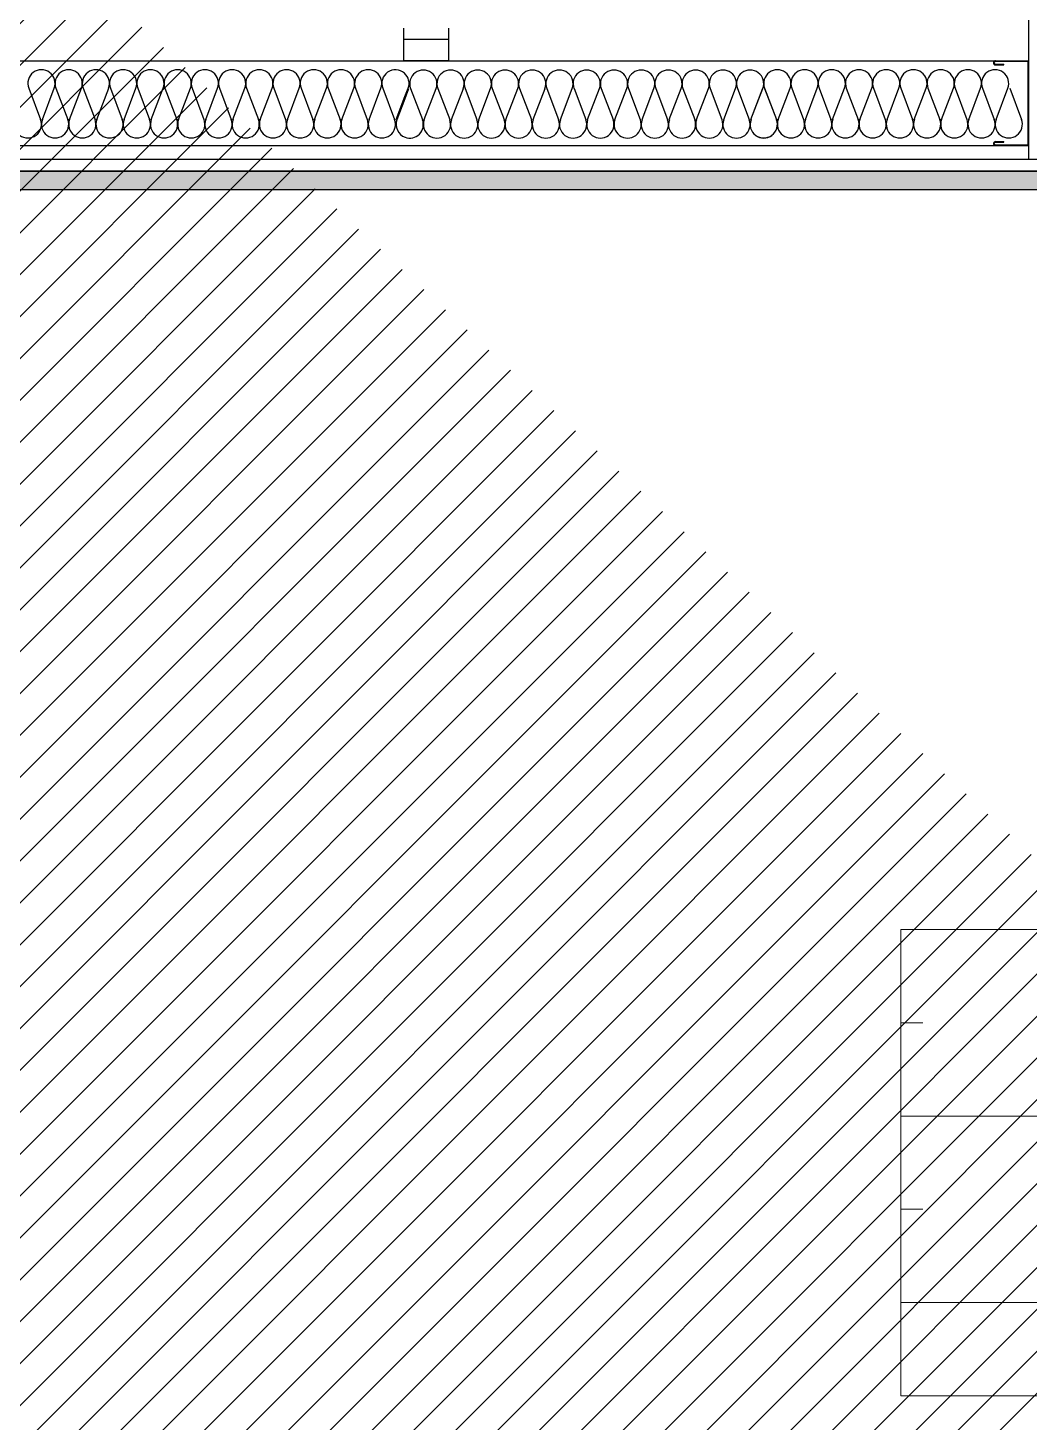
# Model space of a CAD drawing. Header units: millimetres. Extents: x 10 to 76.1, y 10 to 63.5.
# Drawn here: x 57.194 to 58.268, y 11.324 to 12.819 of the extents above; entities that cross this region are included whole.
import ezdxf

# ---------------------------------------------------------------- set-up
doc = ezdxf.new("R2010")
doc.units = ezdxf.units.MM
doc.linetypes.add('LÍNEAS_OCULTAS', pattern=[9.525, 6.35, -3.175])
for name, color, linetype in [('durlok', 3, 'Continuous'), ('lana de vidrio', 2, 'Continuous'), ('Luces2d', 9, 'Continuous'), ('PERFILES', 2, 'Continuous'), ('Relleno', 9, 'Continuous'), ('relleno2d', 9, 'Continuous')]:
    doc.layers.add(name, color=color, linetype=linetype)

# ---------------------------------------------------------------- blocks, each defined once
blk = doc.blocks.new('LP1-1')
at = {"layer": 'PERFILES'}
for p, q in [((-0.0964, 0.0391), (-0.0964, -0.0431)), ((0.1114, 0.0388), (0.1114, -0.0431)), ((0.0596, -0.0414), (0.0601, -0.0414)), ((0.0596, -0.0431), (0.0601, -0.0431))]:
    blk.add_line(p, q, dxfattribs=at)
at = {"layer": 'PERFILES', "color": 2}
for p, q in [((-0.0949, -0.0414), (-0.0949, 0.0386)), ((-0.0879, 0.0386), (-0.0879, 0.0185)), ((-0.0865, 0.0383), (-0.0865, 0.0185)), ((0.1015, 0.0396), (0.1015, 0.0184)), ((0.1032, 0.0392), (0.1032, 0.0184)), ((0.1096, -0.0414), (0.1096, 0.0392)), ((-0.0879, 0.0185), (-0.0865, 0.0185)), ((0.1015, 0.0184), (0.1032, 0.0184)), ((-0.0964, -0.0431), (-0.063, -0.0431)), ((-0.0949, -0.0414), (-0.063, -0.0414)), ((-0.063, -0.0414), (0.0596, -0.0414)), ((-0.063, -0.0431), (0.0596, -0.0431)), ((0.0601, -0.0414), (0.1096, -0.0414)), ((0.0601, -0.0431), (0.1114, -0.0431))]:
    blk.add_line(p, q, dxfattribs=at)
for centre, radius, start, end in [((-0.0914, 0.0387), 0.00497, 355.458, 174.5769), ((-0.0914, 0.0385), 0.00349, 0.9781, 180.2201), ((0.1065, 0.0392), 0.00497, 355.458, 174.5769), ((0.1064, 0.039), 0.00319, 3.6982, 175.1096)]:
    blk.add_arc(centre, radius, start, end, dxfattribs=at)

msp = doc.modelspace()

# ---------------------------------------------------------------- hatches: boundary and pattern name
at = {"layer": 'Relleno'}
h = msp.add_hatch(dxfattribs=at)
h.set_pattern_fill('DOTS', color=256, scale=0.005)
h.set_pattern_definition([(360, (44.163086, 23.164241), (0.00396875, 0.0079375), [0, -0.0079375])])
h.paths.add_polyline_path([(54.9756, 12.645), (54.9756, 12.665), (54.3181, 12.665), (54.3181, 12.645)])
h.paths.add_polyline_path([(56.9756, 12.665), (56.9756, 12.645), (58.2831, 12.645), (58.2831, 12.665)])
at = {"layer": 'relleno2d'}
h = msp.add_hatch(dxfattribs=at)
h.set_pattern_fill('ANSI31', color=256, scale=0.01)
h.paths.add_polyline_path([(59.6881, 11.705), (59.4831, 11.705), (59.4831, 17.785), (59.6881, 17.785)])
edge = h.paths.add_edge_path(flags=17)
edge.add_line((59.6881, 18.975), (59.4831, 18.975))
edge.add_line((59.4831, 18.975), (59.4831, 19.035))
edge.add_line((59.4831, 19.035), (58.9931, 19.035))
edge.add_line((58.9931, 19.035), (58.9931, 19.475))
edge.add_line((58.9931, 19.475), (50.9148, 19.475))
edge.add_arc((50.6231, 19.545), 0.3, 193.4934, 346.5066, ccw=False)
edge.add_line((50.3314, 19.475), (50.1581, 19.475))
edge.add_line((50.1581, 19.475), (50.0231, 19.475))
edge.add_line((50.0231, 19.475), (49.9531, 19.475))
edge.add_line((49.9531, 19.475), (49.9531, 19.68))
edge.add_line((49.9531, 19.68), (59.6881, 19.68))
edge.add_line((59.6881, 19.68), (59.6881, 18.975))
edge = h.paths.add_edge_path(flags=17)
edge.add_line((59.6881, 18.975), (59.4831, 18.975))
edge.add_line((59.4831, 18.975), (59.4831, 19.035))
edge.add_line((58.9931, 19.035), (59.4831, 19.035))
edge.add_line((58.9931, 19.475), (58.9931, 19.035))
edge.add_line((50.9148, 19.475), (58.9931, 19.475))
edge.add_arc((50.6231, 19.545), 0.3, 193.4934, 346.5066)
edge.add_line((50.3314, 19.475), (50.1581, 19.475))
edge.add_line((50.1581, 19.475), (50.0231, 19.475))
edge.add_line((49.9531, 19.475), (50.0231, 19.475))
edge.add_line((49.9531, 19.68), (49.9531, 19.475))
edge.add_line((59.6881, 19.68), (49.9531, 19.68))
edge.add_line((59.6881, 19.68), (59.6881, 18.975))
edge = h.paths.add_edge_path()
edge.add_line((49.9531, 10), (59.6881, 10))
edge.add_line((50.1581, 10.205), (50.9148, 10.205))
edge.add_line((59.4831, 10.205), (50.9148, 10.205))
edge.add_line((59.4831, 10.205), (59.4831, 10.805))
edge.add_line((59.6881, 10), (59.6881, 10.805))
edge.add_line((59.4831, 10.805), (59.6881, 10.805))
edge.add_line((50.1581, 19.475), (50.1881, 19.475))

# ---------------------------------------------------------------- linework, layer by layer
at = {"color": 3}
for p, q in [((57.5978, 12.8065), (57.5978, 12.8184)), ((57.6458, 12.7833), (57.6458, 12.8184)), ((57.5978, 12.7833), (57.5978, 12.8065)), ((57.5978, 12.8065), (57.6458, 12.8065)), ((57.6458, 12.7833), (57.5978, 12.7833))]:
    msp.add_line(p, q, dxfattribs=at)
at = {"color": 1}
msp.add_lwpolyline([(56.9756, 12.665), (58.2831, 12.665), (58.2831, 12.645), (56.9756, 12.645)], dxfattribs=at)
at = {"layer": 'durlok', "linetype": 'Continuous'}
for p, q in [((58.2681, 12.6775), (58.2681, 12.925)), ((56.9756, 12.7833), (58.2681, 12.7833)), ((58.2831, 12.6775), (56.9756, 12.6775)), ((58.2831, 12.665), (56.9756, 12.665))]:
    msp.add_line(p, q, dxfattribs=at)
at = {"layer": 'durlok', "linetype": 'Continuous', "extrusion": (1, -1.83697e-16, 0)}
msp.add_line((56.9756, 12.6925), (58.2681, 12.6925), dxfattribs=at)
at = {"layer": 'lana de vidrio', "color": 2}
for p, q in [((57.1954, 12.754), (57.2081, 12.7205)), ((57.21, 12.7205), (57.2227, 12.754)), ((57.2246, 12.754), (57.2373, 12.7205)), ((57.2392, 12.7205), (57.2519, 12.754)), ((57.2538, 12.754), (57.2665, 12.7205)), ((57.2684, 12.7205), (57.2811, 12.754)), ((57.283, 12.754), (57.2957, 12.7205)), ((57.2976, 12.7205), (57.3103, 12.754)), ((57.3122, 12.754), (57.3249, 12.7205)), ((57.3268, 12.7205), (57.3395, 12.754)), ((57.3414, 12.754), (57.3541, 12.7205)), ((57.356, 12.7205), (57.3687, 12.754)), ((57.3706, 12.754), (57.3833, 12.7205)), ((57.3852, 12.7205), (57.3979, 12.754)), ((57.3998, 12.754), (57.4125, 12.7205)), ((57.4144, 12.7205), (57.4271, 12.754)), ((57.429, 12.754), (57.4417, 12.7205)), ((57.4436, 12.7205), (57.4563, 12.754)), ((57.4582, 12.754), (57.4709, 12.7205)), ((57.4728, 12.7205), (57.4855, 12.754)), ((57.4874, 12.754), (57.5001, 12.7205)), ((57.502, 12.7205), (57.5147, 12.754)), ((57.5166, 12.754), (57.5293, 12.7205)), ((57.5312, 12.7205), (57.5439, 12.754)), ((57.5458, 12.754), (57.5585, 12.7205)), ((57.5604, 12.7205), (57.5731, 12.754)), ((57.575, 12.754), (57.5877, 12.7205)), ((57.5982, 12.7432), (57.6023, 12.754)), ((57.599, 12.7429), (57.6031, 12.7537)), ((57.605, 12.7537), (57.6177, 12.7203)), ((57.6196, 12.7203), (57.6323, 12.7537)), ((57.6342, 12.7537), (57.6469, 12.7203)), ((57.6488, 12.7203), (57.6615, 12.7537)), ((57.6634, 12.7537), (57.6761, 12.7203)), ((57.678, 12.7203), (57.6907, 12.7537)), ((57.6926, 12.7537), (57.7053, 12.7203)), ((57.7072, 12.7203), (57.7199, 12.7537)), ((57.7218, 12.7537), (57.7345, 12.7203)), ((57.7364, 12.7203), (57.7491, 12.7537)), ((57.751, 12.7537), (57.7637, 12.7203)), ((57.7656, 12.7203), (57.7783, 12.7537)), ((57.7802, 12.7537), (57.7929, 12.7203)), ((57.7948, 12.7203), (57.8075, 12.7537)), ((57.8094, 12.7537), (57.8221, 12.7203)), ((57.824, 12.7203), (57.8367, 12.7537)), ((57.8386, 12.7537), (57.8513, 12.7203)), ((57.8532, 12.7203), (57.8659, 12.7537)), ((57.8678, 12.7537), (57.8805, 12.7203)), ((57.8824, 12.7203), (57.8951, 12.7537)), ((57.897, 12.7537), (57.9097, 12.7203)), ((57.9116, 12.7203), (57.9243, 12.7537)), ((57.9262, 12.7537), (57.9389, 12.7203)), ((57.9408, 12.7203), (57.9535, 12.7537)), ((57.9554, 12.7537), (57.9681, 12.7203)), ((57.97, 12.7205), (57.9827, 12.754)), ((57.97, 12.7203), (57.9827, 12.7537)), ((57.9846, 12.754), (57.9973, 12.7205)), ((57.9846, 12.7537), (57.9973, 12.7203)), ((57.9992, 12.7205), (58.0119, 12.754)), ((58.0138, 12.754), (58.0265, 12.7205)), ((58.0284, 12.7205), (58.0411, 12.754)), ((58.043, 12.754), (58.0557, 12.7205)), ((58.0576, 12.7205), (58.0703, 12.754)), ((58.0722, 12.754), (58.0849, 12.7205)), ((58.0868, 12.7205), (58.0995, 12.754)), ((58.1014, 12.754), (58.1141, 12.7205)), ((58.116, 12.7205), (58.1287, 12.754)), ((58.1306, 12.754), (58.1433, 12.7205)), ((58.1452, 12.7205), (58.1579, 12.754)), ((58.1598, 12.754), (58.1725, 12.7205)), ((58.1744, 12.7205), (58.1871, 12.754)), ((58.189, 12.754), (58.2017, 12.7205)), ((58.2036, 12.7205), (58.2163, 12.754)), ((58.2183, 12.754), (58.2309, 12.7205)), ((58.2329, 12.7205), (58.2456, 12.754)), ((58.2475, 12.754), (58.2602, 12.7205)), ((57.5896, 12.7205), (57.5982, 12.7432)), ((57.5904, 12.7203), (57.599, 12.7429))]:
    msp.add_line(p, q, dxfattribs=at)
for centre, start, end in [((57.209, 12.7592), 339.2034, 200.7966), ((57.2382, 12.7592), 339.2034, 200.7966), ((57.2674, 12.7592), 339.2034, 200.7966), ((57.2966, 12.7592), 339.2034, 200.7966), ((57.3259, 12.7592), 339.2034, 200.7966), ((57.3551, 12.7592), 339.2034, 200.7966), ((57.3843, 12.7592), 339.2034, 200.7966), ((57.4135, 12.7592), 339.2034, 200.7966), ((57.4427, 12.7592), 339.2034, 200.7966), ((57.4719, 12.7592), 339.2034, 200.7966), ((57.5011, 12.7592), 339.2034, 200.7966), ((57.5303, 12.7592), 339.2034, 200.7966), ((57.5595, 12.7592), 339.2034, 200.7966), ((57.5887, 12.7592), 49.145, 200.7966), ((57.5887, 12.7591), 339.2034, 49.1205), ((57.6186, 12.7589), 339.2034, 200.7966), ((57.6478, 12.7589), 339.2034, 200.7966), ((57.677, 12.7589), 339.2034, 200.7966), ((57.7062, 12.7589), 339.2034, 200.7966), ((57.7354, 12.7589), 339.2034, 200.7966), ((57.7646, 12.7589), 339.2034, 200.7966), ((57.7938, 12.7589), 339.2034, 200.7966), ((57.8231, 12.7589), 339.2034, 200.7966), ((57.8523, 12.7589), 339.2034, 200.7966), ((57.8815, 12.7589), 339.2034, 200.7966), ((57.9107, 12.7589), 339.2034, 200.7966), ((57.9399, 12.7589), 339.2034, 200.7966), ((57.9691, 12.7589), 339.2034, 200.7966), ((57.9983, 12.7592), 339.2034, 200.7966), ((58.0275, 12.7592), 339.2034, 200.7966), ((58.0567, 12.7592), 339.2034, 200.7966), ((58.0859, 12.7592), 339.2034, 200.7966), ((58.1151, 12.7592), 339.2034, 200.7966), ((58.1443, 12.7592), 339.2034, 200.7966), ((58.1735, 12.7592), 339.2034, 200.7966), ((58.2027, 12.7592), 339.2034, 200.7966), ((58.2319, 12.7592), 339.2034, 200.7966), ((57.1944, 12.7153), 159.2034, 20.7966), ((57.2236, 12.7153), 159.2034, 20.7966), ((57.2528, 12.7153), 159.2034, 20.7966), ((57.282, 12.7153), 159.2034, 20.7966), ((57.3113, 12.7153), 159.2034, 20.7966), ((57.3405, 12.7153), 159.2034, 20.7966), ((57.3697, 12.7153), 159.2034, 20.7966), ((57.3989, 12.7153), 159.2034, 20.7966), ((57.4281, 12.7153), 159.2034, 20.7966), ((57.4573, 12.7153), 159.2034, 20.7966), ((57.4865, 12.7153), 159.2034, 20.7966), ((57.5157, 12.7153), 159.2034, 20.7966), ((57.5449, 12.7153), 159.2034, 20.7966), ((57.5741, 12.7153), 159.2034, 20.7966), ((57.604, 12.7151), 159.2034, 249.7661), ((57.604, 12.7151), 249.7858, 20.7966), ((57.6332, 12.7151), 159.2034, 20.7966), ((57.6624, 12.7151), 159.2034, 20.7966), ((57.6916, 12.7151), 159.2034, 20.7966), ((57.7208, 12.7151), 159.2034, 20.7966), ((57.75, 12.7151), 159.2034, 20.7966), ((57.7792, 12.7151), 159.2034, 20.7966), ((57.8085, 12.7151), 159.2034, 20.7966), ((57.8377, 12.7151), 159.2034, 20.7966), ((57.8669, 12.7151), 159.2034, 20.7966), ((57.8961, 12.7151), 159.2034, 20.7966), ((57.9253, 12.7151), 159.2034, 20.7966), ((57.9545, 12.7151), 159.2034, 20.7966), ((57.9837, 12.7153), 159.2034, 20.7966), ((57.9837, 12.7151), 159.2034, 20.7966), ((58.0129, 12.7153), 159.2034, 20.7966), ((58.0421, 12.7153), 159.2034, 20.7966), ((58.0713, 12.7153), 159.2034, 20.7966), ((58.1005, 12.7153), 159.2034, 20.7966), ((58.1297, 12.7153), 159.2034, 20.7966), ((58.1589, 12.7153), 159.2034, 20.7966), ((58.1881, 12.7153), 159.2034, 20.7966), ((58.2173, 12.7153), 159.2034, 20.7966), ((58.2465, 12.7153), 159.2034, 20.7966)]:
    msp.add_arc(centre, 0.0146, start, end, dxfattribs=at)
at = {"layer": 'Luces2d', "lineweight": 0, "ltscale": 0.05}
for p, q in [((58.6306, 11.852), (58.1306, 11.852)), ((58.1306, 11.852), (58.1306, 11.352)), ((58.1306, 11.352), (58.6306, 11.352))]:
    msp.add_line(p, q, dxfattribs=at)
at = {"layer": 'Luces2d', "linetype": 'LÍNEAS_OCULTAS', "lineweight": 0, "ltscale": 0.05}
for p, q in [((58.6306, 11.752), (58.1306, 11.752)), ((58.1306, 11.652), (58.6306, 11.652)), ((58.6306, 11.552), (58.1306, 11.552)), ((58.1306, 11.452), (58.6306, 11.452))]:
    msp.add_line(p, q, dxfattribs=at)

# ---------------------------------------------------------------- block references
at = {"xscale": 0.4373098624145429, "yscale": 0.4373098624145429, "zscale": 0.4373098624145429, "rotation": 89.99999999999999}
msp.add_blockref('LP1-1', (58.2493, 12.7346), dxfattribs=at)

doc.saveas('drawing.dxf')
